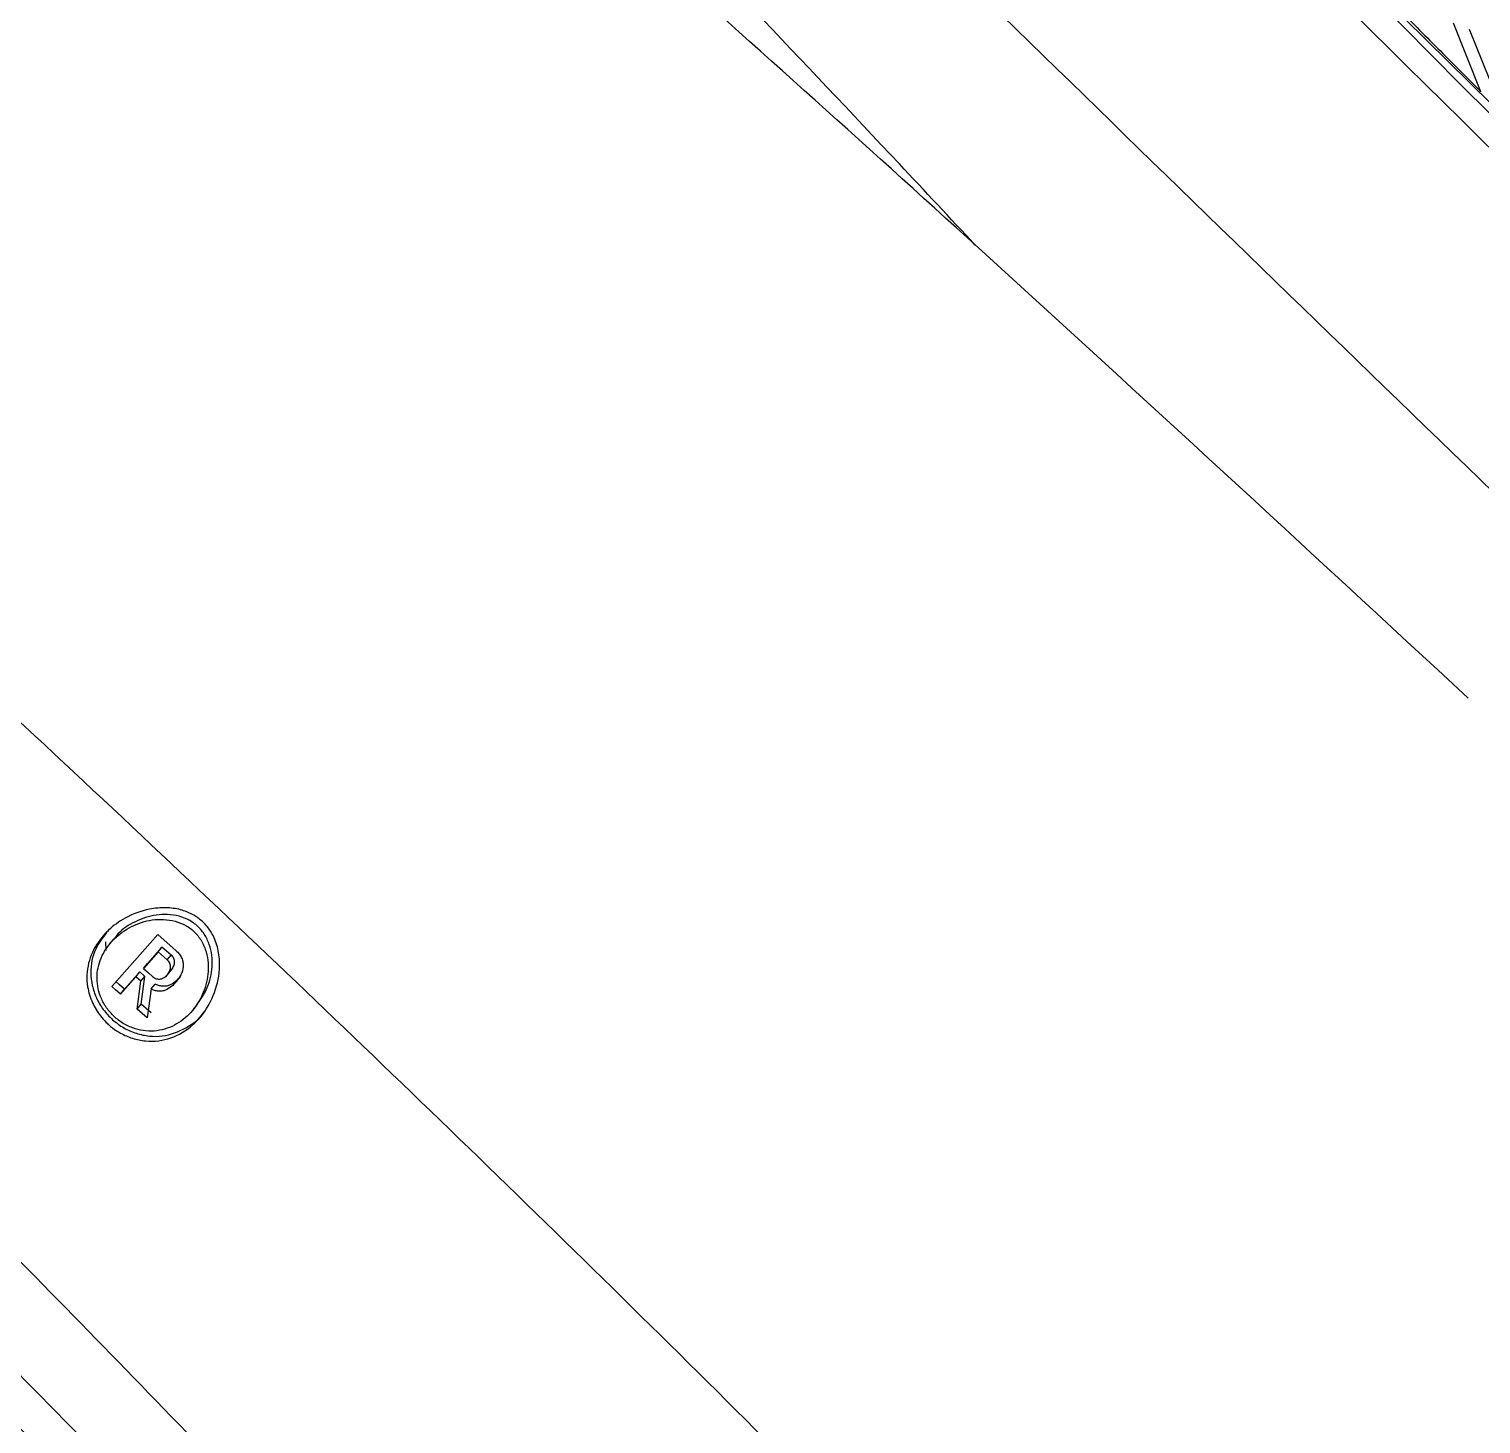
# Model space of a CAD drawing. Extents: x 400 to 501, y 484 to 634.
# Drawn here: x 487.942 to 489.968, y 580.376 to 582.322 of the extents above; entities that cross this region are included whole.
import ezdxf

# ---------------------------------------------------------------- set-up
doc = ezdxf.new("R2010")
doc.units = 0
doc.header["$MEASUREMENT"] = 0
doc.layers.add('DIM', color=3, linetype='Continuous')
doc.layers.add('GEOMETRY', color=3, linetype='Continuous', lineweight=25)

# ---------------------------------------------------------------- blocks, each defined once
blk = doc.blocks.new('2026 GRANDEE')
at = {"layer": 'GEOMETRY', "ltscale": 16}
for p, q in [((39.7421, -14.806), (37.5505, -12.6391)), ((39.5428, -14.6058), (39.5047, -14.5103)), ((39.5265, -14.5184), (39.574, -14.637)), ((37.625, -15.8039), (37.6245, -15.7917)), ((37.6356, -15.7879), (37.63, -15.7947)), ((37.6329, -15.8539), (37.697, -15.7817)), ((37.697, -15.7817), (37.7228, -15.8041)), ((37.6975, -15.8058), (37.677, -15.8289)), ((37.703, -15.799), (37.6826, -15.8221)), ((37.6975, -15.8058), (37.703, -15.799)), ((37.7104, -15.817), (37.6975, -15.8058)), ((37.7159, -15.8102), (37.703, -15.799)), ((37.7104, -15.817), (37.7159, -15.8102)), ((37.6721, -15.8338), (37.6507, -15.8579)), ((37.6666, -15.8407), (37.6721, -15.8338)), ((37.679, -15.8399), (37.6721, -15.8338)), ((37.677, -15.8289), (37.6826, -15.8221)), ((37.7082, -15.8405), (37.7181, -15.8283)), ((37.6666, -15.8407), (37.6452, -15.8647)), ((37.6735, -15.8467), (37.6666, -15.8407)), ((37.6686, -15.8855), (37.6735, -15.8467)), ((37.6735, -15.8467), (37.679, -15.8399)), ((37.6742, -15.8787), (37.679, -15.8399)), ((37.6878, -15.8575), (37.6934, -15.8507)), ((37.6452, -15.8647), (37.6507, -15.8579)), ((37.6878, -15.8575), (37.6824, -15.8977)), ((37.6686, -15.8855), (37.6742, -15.8787)), ((37.6824, -15.8977), (37.6686, -15.8855)), ((37.6879, -15.8908), (37.6742, -15.8787)), ((37.7465, -15.8864), (37.752, -15.8796))]:
    blk.add_line(p, q, dxfattribs=at)
at = {"layer": 'GEOMETRY', "ltscale": 16, "flags": 128}
for points in [[(37.677, -15.8289), (37.6842, -15.8352), (37.6899, -15.8402)], [(37.6452, -15.8647), (37.6383, -15.8587), (37.6329, -15.8539)], [(37.6507, -15.8579), (37.6439, -15.8518), (37.6385, -15.8471)]]:
    blk.add_lwpolyline(points, dxfattribs=at)
at = {"layer": 'GEOMETRY', "ltscale": 16}
for points, knots in [([(33.1112, -8.6122), (33.301, -8.8166), (33.6802, -9.2249), (34.2607, -9.8374), (34.8462, -10.4484), (35.4368, -11.0578), (36.0312, -11.6653), (36.6288, -12.2707), (37.2294, -12.8738), (37.8326, -13.4744), (38.4383, -14.0724), (39.0461, -14.6672), (39.6559, -15.2581), (40.2672, -15.8439), (40.8801, -16.4248), (41.2887, -16.8043), (41.4933, -16.9943)], [0, 0, 0, 0, 0.071643, 0.14309, 0.214489, 0.285889, 0.357236, 0.428542, 0.499851, 0.571188, 0.642541, 0.713932, 0.785365, 0.856798, 0.928296, 1, 1, 1, 1]), ([(38.8374, -14.8197), (38.8022, -14.782), (38.4988, -14.4574), (37.9155, -13.8556), (37.0879, -13.0154), (36.2484, -12.1872), (35.3987, -11.37), (34.5384, -10.5651), (33.6682, -9.7712), (33.08, -9.2542), (32.7855, -8.9953)], [0, 0, 0, 0, 0.0184337, 0.1586189, 0.298737, 0.4387906, 0.5788851, 0.7191168, 0.8593695, 1, 1, 1, 1]), ([(33.9473, -9.1847), (34.1002, -9.3342), (34.4079, -9.635), (34.8583, -10.0743), (35.2854, -10.4909), (35.6745, -10.8705), (36.0618, -11.2485), (36.4558, -11.6334), (36.8653, -12.0343), (37.205, -12.3676), (37.478, -12.6357), (37.687, -12.841), (37.8968, -13.0474), (38.1182, -13.2654), (38.3623, -13.5059), (38.6355, -13.7754), (38.9498, -14.0858), (39.3071, -14.439), (39.7095, -14.837), (40.1476, -15.2705), (40.6071, -15.7254), (40.921, -16.0353), (41.0767, -16.1891)], [0, 0, 0, 0, 0.064169, 0.129138, 0.188802, 0.243183, 0.292269, 0.351201, 0.408497, 0.464259, 0.494029, 0.523343, 0.552198, 0.58236, 0.616633, 0.655052, 0.697622, 0.749248, 0.805908, 0.86759, 0.934316, 1, 1, 1, 1]), ([(39.5251, -15.4518), (39.298, -15.2418), (38.7513, -14.7364), (37.8656, -13.9502), (36.8722, -13.0923), (35.8636, -12.2493), (34.8415, -11.4221), (33.8077, -10.6101), (33.1093, -10.0836), (32.76, -9.8203)], [0, 0, 0, 0, 0.105959, 0.254966, 0.403973, 0.55298, 0.701986, 0.850993, 1, 1, 1, 1]), ([(39.7927, -17.8288), (39.5267, -17.5294), (38.9972, -16.9336), (38.1493, -16.0898), (37.2847, -15.2735), (36.3973, -14.4849), (35.4987, -13.7223), (34.5911, -12.9819), (33.6654, -12.2723), (32.7101, -11.589), (32.0461, -11.1694), (31.7122, -10.9583)], [0, 0, 0, 0, 0.113392, 0.225638, 0.337341, 0.448782, 0.560233, 0.669481, 0.778832, 0.888788, 1, 1, 1, 1]), ([(39.3403, -18.3188), (39.2421, -18.1952), (39.0437, -17.9454), (38.7328, -17.5736), (38.408, -17.1999), (38.0687, -16.8252), (37.7247, -16.4607), (37.3161, -16.0443), (36.8313, -15.573), (36.2474, -15.036), (35.7044, -14.5629), (35.2225, -14.1602), (34.82, -13.8352), (34.4245, -13.527), (34.0364, -13.2352), (33.6442, -12.9511), (33.1606, -12.6142), (32.5822, -12.2331), (31.9193, -11.8235), (31.474, -11.572), (31.2546, -11.448)], [0, 0, 0, 0, 0.044709, 0.090349, 0.13691, 0.184379, 0.232745, 0.277954, 0.348418, 0.422679, 0.500679, 0.550525, 0.598903, 0.645795, 0.691185, 0.735062, 0.781563, 0.856423, 0.929252, 1, 1, 1, 1]), ([(41.0678, -16.1637), (41.0674, -16.1632), (41.0641, -16.1599), (41.053, -16.1488), (41.0136, -16.1092), (40.8667, -15.9614), (40.2958, -15.3855), (39.1702, -14.2436), (38.1422, -13.2265), (37.5502, -12.6408)], [0, 0, 0, 0, 0.000353, 0.002828, 0.009436, 0.033986, 0.128384, 0.498019, 1, 1, 1, 1]), ([(39.3645, -14.4269), (39.3942, -14.4567), (39.4432, -14.5059), (39.5026, -14.5655), (39.5324, -14.5953), (39.5428, -14.6058)], [0, 0, 0, 0, 0.5, 0.824334, 1, 1, 1, 1]), ([(35.8449, -15.592), (36.172, -15.8826), (36.8263, -16.4638), (37.4562, -17.072), (37.7711, -17.3761)], [0, 0, 0, 0, 0.49994, 1, 1, 1, 1]), ([(37.8401, -17.5132), (37.507, -17.1895), (36.841, -16.542), (36.1469, -15.9253), (35.7999, -15.6169)], [0, 0, 0, 0, 0.500027, 1, 1, 1, 1]), ([(35.7688, -15.6453), (35.831, -15.7), (35.953, -15.8074), (36.1268, -15.9622), (36.2836, -16.1029), (36.4185, -16.225), (36.5318, -16.3282), (36.6271, -16.4156), (36.7243, -16.5051), (36.84, -16.6122), (36.9869, -16.7493), (37.1617, -16.9141), (37.3639, -17.107), (37.5839, -17.3194), (37.7354, -17.4688), (37.8112, -17.5436)], [0, 0, 0, 0, 0.089078, 0.174911, 0.250456, 0.315714, 0.370686, 0.41537, 0.454822, 0.512826, 0.584891, 0.671017, 0.771205, 0.885455, 1, 1, 1, 1]), ([(35.7707, -15.6414), (36.0042, -15.8486), (36.4712, -16.2628), (37.1581, -16.8998), (37.6049, -17.3363), (37.8283, -17.5545)], [0, 0, 0, 0, 0.333307, 0.666645, 1, 1, 1, 1]), ([(37.6286, -15.9073), (37.6286, -15.9073), (37.6285, -15.9072), (37.6282, -15.907), (37.6271, -15.906), (37.6231, -15.9021), (37.6148, -15.8928), (37.6049, -15.8761), (37.5988, -15.8563), (37.5975, -15.8322), (37.6043, -15.8059), (37.6177, -15.7863), (37.6335, -15.7705), (37.6526, -15.7565), (37.6806, -15.746), (37.7076, -15.7434), (37.7282, -15.746), (37.745, -15.7526), (37.7586, -15.7619), (37.7688, -15.7732), (37.7775, -15.7883), (37.7831, -15.8074), (37.7841, -15.8353), (37.7767, -15.8661), (37.7586, -15.8968), (37.7329, -15.92), (37.7045, -15.9303), (37.6803, -15.9307), (37.6621, -15.927), (37.6466, -15.9203), (37.6357, -15.9133), (37.6304, -15.9089), (37.6286, -15.9073)], [0, 0, 0, 0, 0.000072, 0.000597, 0.002016, 0.007306, 0.027584, 0.062548, 0.102855, 0.133014, 0.191275, 0.250029, 0.261691, 0.312456, 0.374569, 0.412995, 0.446626, 0.475632, 0.499758, 0.526062, 0.549056, 0.58483, 0.623805, 0.688795, 0.746269, 0.811934, 0.87362, 0.905757, 0.937092, 0.966767, 0.988236, 1, 1, 1, 1]), ([(37.7518, -15.8794), (37.7571, -15.8718), (37.768, -15.8561), (37.7735, -15.8314), (37.773, -15.8107), (37.7695, -15.7952), (37.7626, -15.7807), (37.7521, -15.7684), (37.7383, -15.7596), (37.7229, -15.7546), (37.7068, -15.7531), (37.6858, -15.7551), (37.6621, -15.7645), (37.6433, -15.7769), (37.6372, -15.7867), (37.6362, -15.7883)], [0, 0, 0, 0, 0.116048, 0.2384744, 0.3006562, 0.3625171, 0.4233923, 0.4840307, 0.5447995, 0.6059591, 0.6679869, 0.7299411, 0.8524665, 0.9752996, 1, 1, 1, 1]), ([(37.6376, -15.8973), (37.6419, -15.9006), (37.6504, -15.9073), (37.6654, -15.9135), (37.6807, -15.9166), (37.701, -15.9162), (37.7245, -15.9078), (37.7466, -15.8886), (37.762, -15.8632), (37.768, -15.8383), (37.7675, -15.8175), (37.7639, -15.802), (37.757, -15.7876), (37.7465, -15.7752), (37.7328, -15.7665), (37.7173, -15.7615), (37.7013, -15.7599), (37.6803, -15.7619), (37.6561, -15.7711), (37.6326, -15.7894), (37.6166, -15.8135), (37.6114, -15.8374), (37.6135, -15.8572), (37.6184, -15.8718), (37.6262, -15.8857), (37.6338, -15.8934), (37.6376, -15.8973)], [0, 0, 0, 0, 0.031306, 0.062452, 0.093722, 0.125114, 0.187471, 0.250061, 0.312313, 0.374688, 0.406368, 0.437886, 0.468901, 0.499796, 0.530757, 0.561917, 0.593519, 0.625084, 0.687509, 0.750092, 0.812601, 0.874775, 0.906112, 0.937441, 0.968662, 1, 1, 1, 1]), ([(37.6253, -15.7795), (37.6199, -15.7867), (37.6075, -15.8029), (37.6026, -15.8293), (37.6052, -15.8527), (37.6111, -15.8701), (37.6205, -15.8867), (37.6296, -15.8959), (37.6341, -15.9005)], [0, 0, 0, 0, 0.2076378, 0.4705865, 0.6028863, 0.7352944, 0.8673839, 1, 1, 1, 1]), ([(37.7159, -15.831), (37.717, -15.8295), (37.7193, -15.8265), (37.7206, -15.8218), (37.7205, -15.8179), (37.7197, -15.815), (37.7182, -15.8124), (37.7167, -15.8109), (37.7159, -15.8102)], [0, 0, 0, 0, 0.249296, 0.498654, 0.623865, 0.748908, 0.874113, 1, 1, 1, 1]), ([(37.7228, -15.8041), (37.7243, -15.8056), (37.7274, -15.8085), (37.7307, -15.8141), (37.7326, -15.8201), (37.7329, -15.8283), (37.7301, -15.8381), (37.7254, -15.8442), (37.723, -15.8473)], [0, 0, 0, 0, 0.125316, 0.250129, 0.375064, 0.500555, 0.749814, 1, 1, 1, 1]), ([(36.8463, -15.8276), (36.933, -15.9085), (37.0995, -16.0636), (37.3391, -16.299), (37.4897, -16.4546), (37.565, -16.5325)], [0, 0, 0, 0, 0.352419, 0.676072, 1, 1, 1, 1]), ([(37.7104, -15.8378), (37.7115, -15.8363), (37.7137, -15.8333), (37.715, -15.8287), (37.7149, -15.8248), (37.7141, -15.8219), (37.7126, -15.8192), (37.7111, -15.8178), (37.7104, -15.817)], [0, 0, 0, 0, 0.249296, 0.498654, 0.623865, 0.748908, 0.874113, 1, 1, 1, 1]), ([(37.723, -15.8473), (37.7208, -15.8497), (37.7164, -15.8544), (37.7094, -15.8588), (37.703, -15.8606), (37.6979, -15.8608), (37.6927, -15.8597), (37.6894, -15.8582), (37.6878, -15.8575)], [0, 0, 0, 0, 0.249834, 0.499045, 0.624064, 0.749129, 0.874216, 1, 1, 1, 1]), ([(37.6899, -15.8402), (37.6907, -15.8408), (37.6923, -15.8421), (37.6951, -15.8433), (37.6981, -15.8438), (37.7019, -15.8435), (37.7064, -15.8416), (37.709, -15.8391), (37.7104, -15.8378)], [0, 0, 0, 0, 0.125361, 0.250258, 0.375259, 0.500795, 0.750034, 1, 1, 1, 1]), ([(37.7286, -15.8405), (37.7264, -15.8429), (37.7219, -15.8476), (37.715, -15.852), (37.7086, -15.8538), (37.7034, -15.8539), (37.6982, -15.8529), (37.695, -15.8514), (37.6934, -15.8507)], [0, 0, 0, 0, 0.249834, 0.499045, 0.624064, 0.749129, 0.874216, 1, 1, 1, 1]), ([(37.6341, -15.9005), (37.6392, -15.9045), (37.6494, -15.9125), (37.6672, -15.92), (37.6854, -15.9238), (37.7097, -15.9237), (37.7369, -15.913), (37.7567, -15.899), (37.7629, -15.8886), (37.7631, -15.8882)], [0, 0, 0, 0, 0.12422, 0.247803, 0.371793, 0.49623, 0.743491, 0.991793, 1, 1, 1, 1]), ([(37.4052, -16.2959), (37.5203, -16.4116), (37.7517, -16.6444), (37.97, -16.8859), (38.0797, -17.0073)], [0, 0, 0, 0, 0.497118, 1, 1, 1, 1])]:
    blk.add_open_spline(points, degree=3, knots=knots, dxfattribs=at)

msp = doc.modelspace()

# ---------------------------------------------------------------- block references
at = {"layer": 'DIM'}
msp.add_blockref('2026 GRANDEE', (450.4248, 596.8403), dxfattribs=at)

doc.saveas('drawing.dxf')
